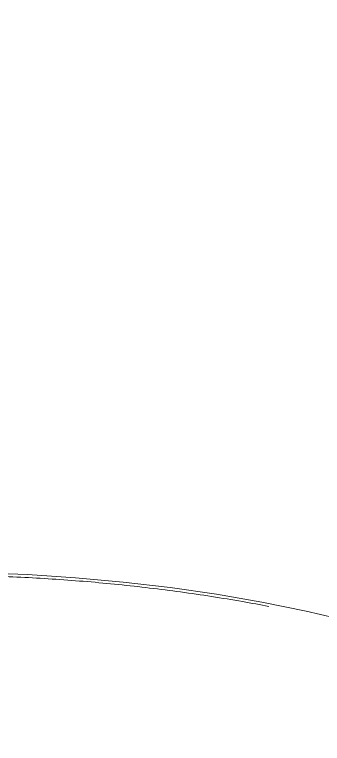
# Model space of a CAD drawing. Header units: millimetres. Extents: x -69706 to 52883, y -6882 to 68885.
# Drawn here: x 41413.8 to 41519.5, y 66468.3 to 66718.2 of the extents above; entities that cross this region are included whole.
import ezdxf

# ---------------------------------------------------------------- set-up
doc = ezdxf.new("R2010")
doc.units = ezdxf.units.MM
doc.layers.add('XFM7P20PCW$0$M-EQPM-2', color=252, linetype='Continuous', lineweight=9)
doc.layers.add('XFM7P20PCW$0$SH-TEXT', color=252, linetype='Continuous')
doc.styles.add('XFM7P20PCW$0$aa-txt', font='isocp.shx', dxfattribs={"bigfont": 'chineset'})
doc.dimstyles.new('XFM7P20PCW$0$adim-5', dxfattribs={"dimscale": 10, "dimtxt": 0.25, "dimasz": 0.25, "dimexe": 0.1, "dimexo": 0.5, "dimgap": 0.15, "dimtad": 0, "dimdec": 4, "dimlfac": 5, "dimdsep": 46, "dimtxsty": 'XFM7P20PCW$0$aa-txt', "dimcen": 2.5, "dimclrd": 3, "dimclre": 3, "dimclrt": 256, "dimadec": 0, "dimazin": 0, "dimtfac": 1, "dimtdec": 4, "dimtmove": 0, "dimatfit": 3, "dimfxl": 1, "dimtolj": 1, "dimtzin": 0, "dimarcsym": 0})

# ---------------------------------------------------------------- blocks, each defined once
blk = doc.blocks.new('XFM7P20PCW$0$A$C33a3deab')
at = {"layer": 'XFM7P20PCW$0$M-EQPM-2', "flags": 128}
blk.add_lwpolyline([(489.77, 1734.92), (473.14, 1734.7), (456.54, 1734.06), (440, 1732.99), (423.61, 1731.51), (407.44, 1729.61), (391.57, 1727.32), (376, 1724.63), (360.78, 1721.58), (345.97, 1718.16), (331.62, 1714.41), (317.79, 1710.35), (304.49, 1705.99), (291.73, 1701.36), (279.54, 1696.47), (267.95, 1691.36), (257, 1686.05), (246.7, 1680.58), (237.01, 1674.94)], dxfattribs=at)
at = {"layer": 'XFM7P20PCW$0$M-EQPM-2'}
blk.add_open_spline([(373.55, 1723.15), (376.57, 1723.73), (383.12, 1724.93), (393.24, 1726.59), (403.88, 1728.15), (414.56, 1729.51), (425.26, 1730.69), (435.99, 1731.69), (446.73, 1732.5), (457.47, 1733.13), (468.23, 1733.58), (479, 1733.86), (486.18, 1733.92), (489.77, 1733.92)], degree=3, knots=[0.7066282, 0.7066282, 0.7066282, 0.7066282, 0.7297297, 0.7567568, 0.7837838, 0.8108108, 0.8378378, 0.8648649, 0.8918919, 0.9189189, 0.9459459, 0.972973, 1, 1, 1, 1], dxfattribs=at)
blk = doc.blocks.new('XFM7P20PCW$0$A$Cd4ff1465')
at = {"layer": 'XFM7P20PCW$0$SH-TEXT', "annotation_type": 0, "has_hookline": 1, "hookline_direction": 0}
blk.add_leader([(220.0127, 83.3494), (229.1905, 72.2775), (231.6905, 72.2775)], dimstyle='XFM7P20PCW$0$adim-5', dxfattribs=at)
at = {"layer": 'XFM7P20PCW$0$SH-TEXT', "annotation_type": 0, "has_hookline": 1, "hookline_direction": 0, "horizontal_direction": (-1, 0, 0)}
blk.add_leader([(309.7085, 78.9488), (301.4326, 67.751), (298.9326, 67.751)], dimstyle='XFM7P20PCW$0$adim-5', dxfattribs=at)

msp = doc.modelspace()

# ---------------------------------------------------------------- block references
at = {"xscale": 30, "yscale": 30, "zscale": 30}
msp.add_blockref('XFM7P20PCW$0$A$Cd4ff1465', (33168.778, 64392.725), dxfattribs=at)
at = {"xscale": -1}
msp.add_blockref('XFM7P20PCW$0$A$C33a3deab', (41874.712, 64792.078), dxfattribs=at)

doc.saveas('drawing.dxf')
